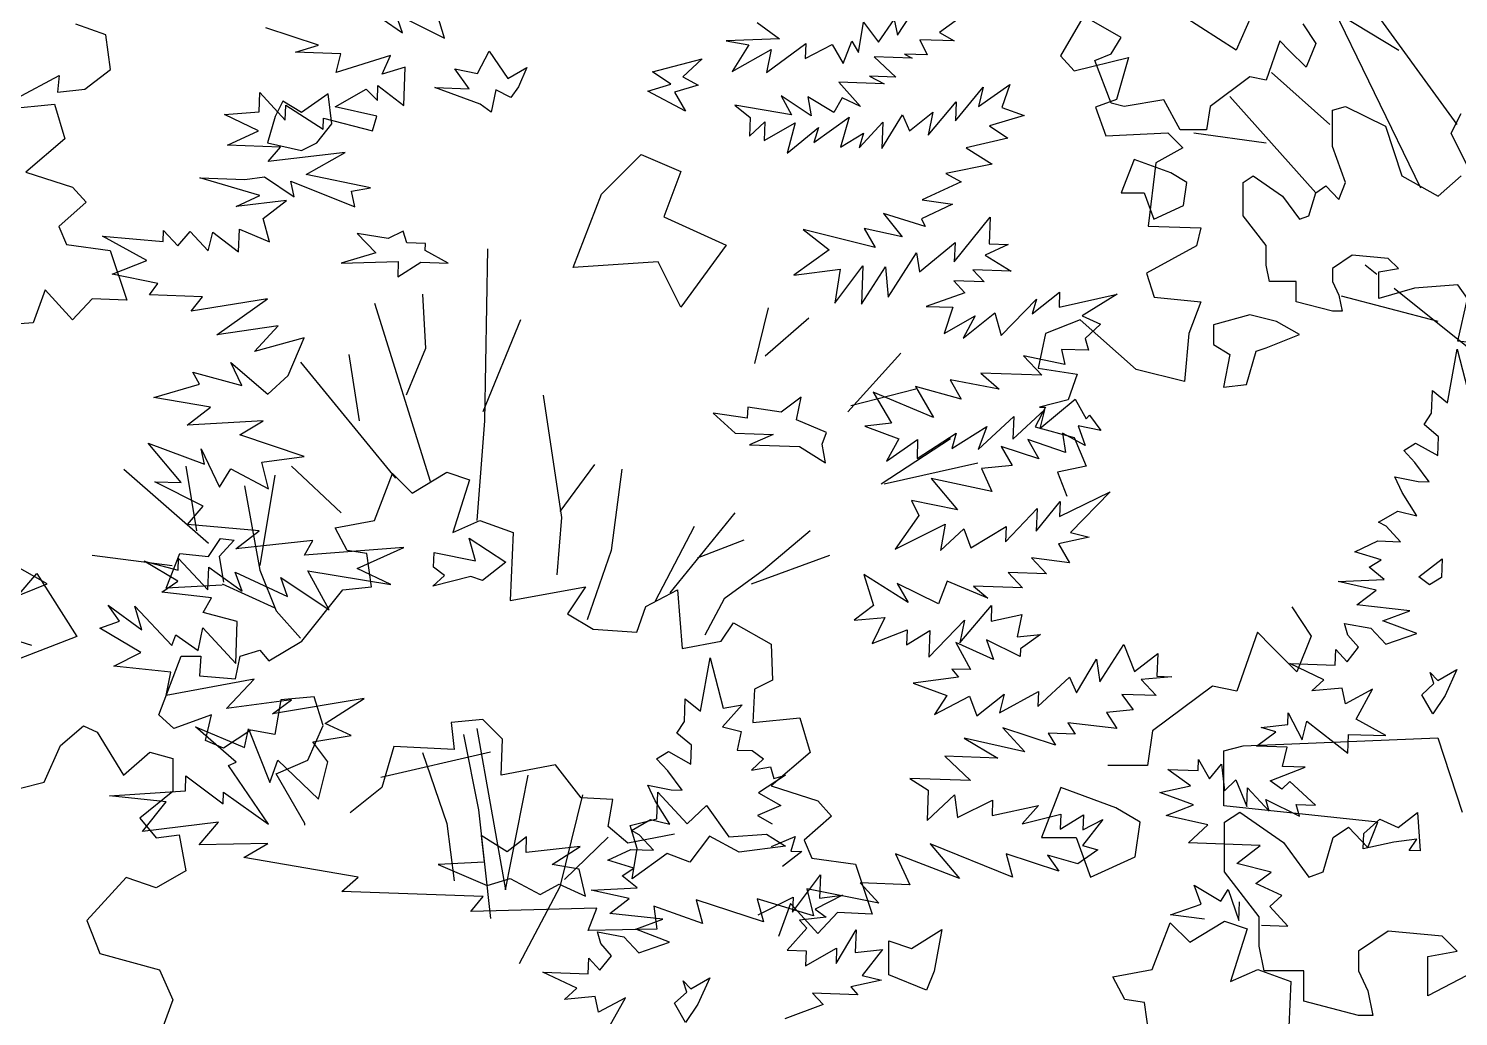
# Model space of a CAD drawing. Header units: inches. Extents: x 11.9 to 85.3, y 5.2 to 37.4.
# Drawn here: x 61.3179 to 61.7667, y 22.0505 to 22.3606 of the extents above; entities that cross this region are included whole.
import ezdxf

# ---------------------------------------------------------------- set-up
doc = ezdxf.new("R2010")
doc.units = ezdxf.units.IN
doc.header["$MEASUREMENT"] = 0
doc.layers.add('CAY', color=94, linetype='Continuous')
doc.layers.add('CAY-3', color=61, linetype='Continuous')

# ---------------------------------------------------------------- blocks, each defined once
blk = doc.blocks.new('A$C76451831')
at = {"layer": 'CAY'}
for p, q in [((5942.98, 1269.38), (5949.73, 1306.77)), ((5949.73, 1306.77), (5958.92, 1271.55)), ((5931.85, 1262.06), (5932.41, 1277.91)), ((5932.41, 1277.91), (5942.98, 1269.38)), ((5926.59, 1254.09), (5931.85, 1262.06)), ((5936.72, 1245.57), (5926.59, 1254.09)), ((5912.36, 1236), (5920.7, 1241.15)), ((5920.7, 1241.15), (5936.26, 1232.44)), ((5936.26, 1232.44), (5936.72, 1245.57)), ((5920.23, 1227.56), (5912.36, 1236)), ((5192.62, 1187.04), (5205.28, 1219.73)), ((5205.28, 1219.73), (5218.99, 1206.02)), ((5218.99, 1206.02), (5243.25, 1220.79)), ((5243.25, 1220.79), (5259.07, 1215.51)), ((5930.18, 1214.07), (5920.23, 1227.56)), ((5259.07, 1215.51), (5247.46, 1178.6)), ((5906.28, 1217.62), (5922.48, 1214.34)), ((5911.34, 1206.57), (5906.28, 1217.62)), ((5922.48, 1214.34), (5930.18, 1214.07)), ((5921.65, 1190.34), (5911.34, 1206.57)), ((5894.75, 1185.84), (5908.16, 1193.53)), ((5908.16, 1193.53), (5921.65, 1190.34)), ((5165.2, 1181.76), (5192.62, 1187.04)), ((5173.64, 1165.94), (5165.2, 1181.76)), ((5247.46, 1178.6), (5266.45, 1187.04)), ((5266.45, 1187.04), (5289.65, 1178.6)), ((5900.09, 1182.93), (5894.75, 1185.84)), ((5910.13, 1172.16), (5900.09, 1182.93)), ((5289.65, 1178.6), (5287.54, 1131.14)), ((5878.17, 1165.11), (5894.29, 1172.71)), ((5894.29, 1172.71), (5910.13, 1172.16)), ((5187.35, 1163.83), (5173.64, 1165.94)), ((5190.51, 1140.63), (5187.35, 1163.83)), ((5896.55, 1159.48), (5878.17, 1165.11)), ((4942.92, 1133.83), (4956.67, 1149.95)), ((4956.67, 1149.95), (4984.58, 1105.9)), ((5888.21, 1154.33), (5896.55, 1159.48)), ((5898.79, 1145.8), (5888.21, 1154.33)), ((5170.47, 1138.52), (5190.51, 1140.63)), ((5287.54, 1131.14), (5340.28, 1140.63)), ((5340.28, 1140.63), (5327.62, 1121.65)), ((5866.56, 1144.21), (5898.79, 1145.8)), ((5893.09, 1138.3), (5866.56, 1144.21)), ((5142, 1102.66), (5170.47, 1138.52)), ((5382.46, 1126.92), (5404.61, 1138.52)), ((5404.61, 1138.52), (5407.78, 1097.39)), ((5879.59, 1127.89), (5893.09, 1138.3)), ((5327.62, 1121.65), (5345.55, 1111.1)), ((5376.14, 1108.99), (5382.46, 1126.92)), ((5916.61, 1123.88), (5879.59, 1127.89)), ((5897.78, 1116.83), (5916.61, 1123.88)), ((5345.55, 1111.1), (5376.14, 1108.99)), ((5435.2, 1102.66), (5443.64, 1115.32)), ((5443.64, 1115.32), (5470, 1100.55)), ((5870.98, 1115.04), (5889.44, 1111.68)), ((5873.41, 1106.8), (5870.98, 1115.04)), ((5889.44, 1111.68), (5899.93, 1100.43)), ((5921.48, 1107.84), (5897.78, 1116.83)), ((4984.58, 1105.9), (4929.55, 1084.67)), ((5118.79, 1088.95), (5142, 1102.66)), ((5407.78, 1097.39), (5435.2, 1102.66)), ((5470, 1100.55), (5471.06, 1075.24)), ((5880.82, 1098.38), (5873.41, 1106.8)), ((5899.93, 1100.43), (5921.48, 1107.84)), ((5057.62, 1092.12), (5071.33, 1092.12)), ((5071.33, 1092.12), (5070.28, 1078.4)), ((5095.59, 1076.3), (5098.75, 1092.12)), ((5098.75, 1092.12), (5112.46, 1096.33)), ((5112.46, 1096.33), (5118.79, 1088.95)), ((5420.6, 1053.63), (5427.34, 1091.02)), ((5427.34, 1091.02), (5436.53, 1055.8)), ((5864.52, 1085.8), (5864.9, 1096.67)), ((5864.9, 1096.67), (5872.76, 1088.23)), ((5872.76, 1088.23), (5880.82, 1098.38)), ((5856.47, 1075.66), (5832.84, 1086.91)), ((5832.84, 1086.91), (5864.52, 1085.8)), ((5070.28, 1078.4), (5095.59, 1076.3)), ((5471.06, 1075.24), (5458.4, 1068.91)), ((5848.03, 1067.79), (5856.47, 1075.66)), ((5869.4, 1069.76), (5848.03, 1067.79)), ((5871.74, 1058.8), (5869.4, 1069.76)), ((5409.47, 1046.31), (5410.02, 1062.16)), ((5410.02, 1062.16), (5420.6, 1053.63)), ((5458.4, 1068.91), (5457.35, 1045.71)), ((5890.67, 1069.02), (5871.74, 1058.8)), ((5879.07, 1048.12), (5890.67, 1069.02)), ((5449.75, 1058.05), (5436.08, 1042.67)), ((5436.53, 1055.8), (5449.75, 1058.05)), ((5831.36, 1044.35), (5831.64, 1052.5)), ((5831.64, 1052.5), (5841.4, 1033.57)), ((4973.18, 1029.62), (4989.3, 1043.38)), ((4989.3, 1043.38), (4998.73, 1039.05)), ((5268.56, 1047.82), (5246.41, 1045.71)), ((5246.41, 1045.71), (5248.52, 1026.72)), ((5282.27, 1034.11), (5268.56, 1047.82)), ((5404.2, 1038.34), (5409.47, 1046.31)), ((5436.08, 1042.67), (5449.11, 1039.49)), ((5457.35, 1045.71), (5490.04, 1048.87)), ((5490.04, 1048.87), (5497.42, 1024.62)), ((5812.7, 1042.28), (5831.36, 1044.35)), ((5823.02, 1039.2), (5812.7, 1042.28)), ((5841.4, 1033.57), (5844.58, 1046.6)), ((5844.58, 1046.6), (5873.25, 1024.3)), ((5899.96, 1036.51), (5879.07, 1048.12)), ((4998.73, 1039.05), (5017.21, 1008.77)), ((5281.21, 1008.8), (5282.27, 1034.11)), ((5414.33, 1029.82), (5404.2, 1038.34)), ((5413.87, 1016.69), (5414.33, 1029.82)), ((5449.11, 1039.49), (5446.38, 1026.44)), ((5809.53, 1029.24), (5823.02, 1039.2)), ((5873.25, 1024.3), (5873.71, 1037.43)), ((5873.71, 1037.43), (5899.96, 1036.51)), ((4961.78, 1004.06), (4973.18, 1029.62)), ((5017.21, 1008.77), (5035.68, 1024.9)), ((5035.68, 1024.9), (5051.8, 1020.57)), ((5051.8, 1020.57), (5051.8, 997.37)), ((5273.84, 1025.02), (5197.19, 1007.32)), ((5206.33, 1028.83), (5197.89, 1000.36)), ((5248.52, 1026.72), (5206.33, 1028.83)), ((5389.98, 1020.25), (5398.31, 1025.4)), ((5397.84, 1011.81), (5389.98, 1020.25)), ((5398.31, 1025.4), (5413.87, 1016.69)), ((5446.38, 1026.44), (5456.79, 1026.07)), ((5464.75, 1020.36), (5456.32, 1012.49)), ((5456.79, 1026.07), (5464.75, 1020.36)), ((5497.42, 1024.62), (5470, 1001.41)), ((5768.6, 1012.08), (5768.87, 1019.78)), ((5768.87, 1019.78), (5776.56, 1006.37)), ((5830.8, 1028.5), (5809.53, 1029.24)), ((5827.61, 1015.01), (5830.8, 1028.5)), ((5319.18, 1016.18), (5281.21, 1008.8)), ((5337.11, 992.97), (5319.18, 1016.18)), ((5407.79, 998.32), (5397.84, 1011.81)), ((5456.32, 1012.49), (5469.54, 1014.75)), ((5469.54, 1014.75), (5471.97, 1006.5)), ((5747.33, 1012.83), (5768.6, 1012.08)), ((5763.24, 1001.39), (5747.33, 1012.83)), ((5776.56, 1006.37), (5785.07, 1016.5)), ((5785.07, 1016.5), (5787.13, 997.84)), ((5819.1, 1004.88), (5843.45, 1014.46)), ((5843.45, 1014.46), (5827.61, 1015.01)), ((4945.27, 999.73), (4961.78, 1004.06)), ((5197.89, 1000.36), (5175.75, 982.43)), ((5388.95, 990.82), (5383.9, 1001.87)), ((5383.9, 1001.87), (5400.1, 998.59)), ((5480.21, 1008.94), (5461.2, 996.45)), ((5470, 1001.41), (5502.7, 990.87)), ((5471.97, 1006.5), (5480.21, 1008.94)), ((5741.78, 996.7), (5763.24, 1001.39)), ((5787.13, 997.84), (5795.11, 1005.72)), ((5795.11, 1005.72), (5802.61, 986.87)), ((5802.61, 986.87), (5803.07, 1000)), ((5803.07, 1000), (5818.36, 983.6)), ((5827.06, 999.16), (5819.1, 1004.88)), ((5832.68, 1004.41), (5827.06, 999.16)), ((5850.68, 987.91), (5832.68, 1004.41)), ((5051.8, 997.37), (5028.61, 978.89)), ((5359.26, 991.92), (5337.11, 992.97)), ((5356.1, 972.94), (5359.26, 991.92)), ((5399.26, 974.59), (5388.95, 990.82)), ((5400.1, 998.59), (5407.79, 998.32)), ((5461.2, 996.45), (5476.75, 987.75)), ((5502.7, 990.87), (5512.19, 980.32)), ((5765.5, 988.16), (5741.78, 996.7)), ((5818.36, 983.6), (5815.93, 991.84)), ((5815.93, 991.84), (5839.54, 980.14)), ((5476.75, 987.75), (5460.64, 980.61)), ((5460.64, 980.61), (5470.86, 974.81)), ((5512.19, 980.32), (5493.21, 963.44)), ((5746.21, 980.68), (5765.5, 988.16)), ((5775.43, 974.22), (5746.21, 980.68)), ((5839.54, 980.14), (5837.1, 988.38)), ((5837.1, 988.38), (5850.68, 987.91)), ((5028.61, 978.89), (5040.01, 965.12)), ((5369.81, 961.33), (5356.1, 972.94)), ((5372.37, 970.09), (5385.78, 977.78)), ((5377.7, 967.18), (5372.37, 970.09)), ((5385.78, 977.78), (5399.26, 974.59)), ((5761.85, 961.55), (5775.43, 974.22)), ((5040.01, 965.12), (5056.12, 967.09)), ((5056.12, 967.09), (5060.84, 941.92)), ((5402.5, 967.66), (5369.81, 961.33)), ((5387.75, 956.41), (5377.7, 967.18)), ((5470.31, 958.96), (5486.87, 966.09)), ((5486.87, 966.09), (5483.79, 955.77)), ((5493.21, 963.44), (5498.48, 950.79)), ((5812.09, 959.79), (5761.85, 961.55)), ((5795.79, 947.21), (5812.09, 959.79)), ((5355.78, 949.36), (5371.91, 956.96)), ((5371.91, 956.96), (5387.75, 956.41)), ((5491.49, 955.5), (5477.98, 945.09)), ((5483.79, 955.77), (5491.49, 955.5)), ((5498.48, 950.79), (5529.07, 946.57)), ((5060.84, 941.92), (5040.01, 930.13)), ((5374.16, 943.73), (5355.78, 949.36)), ((5365.83, 938.58), (5374.16, 943.73)), ((5529.07, 946.57), (5540.67, 911.76)), ((5819.59, 940.94), (5795.79, 947.21)), ((5808.89, 933.16), (5819.59, 940.94)), ((5019.17, 937.2), (4991.66, 907.32)), ((5040.01, 930.13), (5019.17, 937.2)), ((5344.18, 928.46), (5376.41, 930.06)), ((5376.41, 930.06), (5365.83, 938.58)), ((5485.02, 913.12), (5504.51, 939.18)), ((5504.51, 939.18), (5503.94, 922.88)), ((5770.77, 918.62), (5765.8, 931.94)), ((5765.8, 931.94), (5784.45, 920.86)), ((5827.18, 924.81), (5808.89, 933.16)), ((5370.71, 922.55), (5344.18, 928.46)), ((5357.2, 912.14), (5370.71, 922.55)), ((5460.94, 911.24), (5485.39, 923.53)), ((5485.39, 923.53), (5485.02, 913.12)), ((5519.88, 925.04), (5500.96, 915.28)), ((5503.94, 922.88), (5519.88, 925.04)), ((5784.45, 920.86), (5789.71, 928.84)), ((5789.71, 928.84), (5797.11, 907.27)), ((5797.11, 907.27), (5797.57, 920.4)), ((5818.75, 916.95), (5827.18, 924.81)), ((5394.22, 908.13), (5357.2, 912.14)), ((5483.71, 919.15), (5475.28, 895.94)), ((5502.7, 898.05), (5483.71, 919.15)), ((5500.96, 915.28), (5508.46, 909.58)), ((5516.41, 912.82), (5502.7, 898.05)), ((5540.67, 911.76), (5516.41, 912.82)), ((5749.22, 911.21), (5770.77, 918.62)), ((5773.13, 908.11), (5749.22, 911.21)), ((5831.42, 903.36), (5818.75, 916.95)), ((4991.66, 907.32), (5000.7, 884.12)), ((5375.39, 901.08), (5394.22, 908.13)), ((5399.1, 892.09), (5375.39, 901.08)), ((5495.05, 901.89), (5481.37, 886.5)), ((5508.46, 909.58), (5489.81, 907.51)), ((5489.81, 907.51), (5495.05, 901.89)), ((5515.49, 877.14), (5529.45, 900.68)), ((5529.45, 900.68), (5528.9, 884.84)), ((5812.86, 904), (5831.42, 903.36)), ((5351.03, 891.05), (5348.6, 899.29)), ((5348.6, 899.29), (5367.06, 895.93)), ((5358.44, 882.63), (5351.03, 891.05)), ((5367.06, 895.93), (5377.54, 884.68)), ((5377.54, 884.68), (5399.1, 892.09)), ((5000.7, 884.12), (5042.37, 872.71)), ((5342.14, 870.05), (5342.52, 880.92)), ((5342.52, 880.92), (5350.38, 872.48)), ((5350.38, 872.48), (5358.44, 882.63)), ((5481.37, 886.5), (5494.5, 886.04)), ((5494.14, 875.62), (5515.87, 888.01)), ((5494.5, 886.04), (5494.14, 875.62)), ((5515.87, 888.01), (5515.49, 877.14)), ((5528.9, 884.84), (5548, 886.89)), ((5548, 886.89), (5533.78, 868.8)), ((5042.37, 872.71), (5051.8, 851.87)), ((5310.45, 871.16), (5342.14, 870.05)), ((5334.08, 859.91), (5310.45, 871.16)), ((5325.65, 852.04), (5334.08, 859.91)), ((5547.26, 865.61), (5525.8, 860.92)), ((5525.8, 860.92), (5530.59, 855.31)), ((5533.78, 868.8), (5547.26, 865.61)), ((5051.8, 851.87), (5042.37, 826.31)), ((5347.01, 854.01), (5325.65, 852.04)), ((5349.35, 843.05), (5347.01, 854.01)), ((5368.29, 853.27), (5349.35, 843.05)), ((5356.68, 832.37), (5368.29, 853.27)), ((5498.9, 856.42), (5506.33, 848.45)), ((5530.59, 855.31), (5498.9, 856.42)), ((5506.33, 848.45), (5479.7, 838.5)), ((2047.68, 684.5), (1960.21, 805.07)), ((2022.33, 639.81), (1946.85, 795.64)), ((2006.99, 736.26), (1936.23, 779.12)), ((1958.78, 684.36), (1917.81, 720.82)), ((1948.81, 636.77), (1888.67, 704.01)), ((1914.22, 671.37), (1863.51, 678.45)), ((1991.49, 579.54), (1983.4, 586.04)), ((2034.5, 546.71), (1966.89, 564.41)), ((2041.19, 539.64), (2003.71, 569.74)), ((2089.93, 500.71), (2041.19, 539.64))]:
    blk.add_line(p, q, dxfattribs=at)
for points in [[(4953.21, 1099.5), (4933.17, 1105.83)], [(4942.66, 1482.35), (4972.19, 1498.17), (4971.14, 1486.57), (4990.12, 1488.68), (5008.05, 1502.39), (5004.89, 1526.65), (4983.79, 1534.03)], [(5694.65, 1549.85), (5672.5, 1511.88), (5682, 1501.33), (5719.96, 1510.83), (5711.53, 1481.3), (5696.76, 1476.02), (5704.14, 1455.98), (5747.39, 1458.09), (5757.93, 1447.55), (5738.95, 1437), (5733.67, 1392.7), (5770.59, 1391.65), (5767.42, 1378.99), (5732.62, 1360.01), (5737.89, 1343.13), (5770.59, 1339.97), (5762.15, 1317.82), (5758.99, 1284.07), (5725.24, 1292.51), (5686.21, 1327.31), (5661.96, 1317.82), (5656.68, 1293.56), (5684.1, 1289.34), (5677.78, 1271.41), (5657.74, 1266.14), (5661.96, 1266.14), (5654.57, 1252.43), (5682, 1245.05), (5690.43, 1225.01), (5670.39, 1220.79), (5676.72, 1203.91)], [(5271.72, 1376.88), (5269.61, 1256.65), (5264.34, 1187.04)], [(5226.37, 1345.24), (5228.48, 1307.27), (5214.77, 1274.58)], [(5192.62, 1338.91), (5231.64, 1214.46)], [(5467.89, 1335.75), (5458.4, 1296.72)], [(5294.92, 1327.31), (5268.56, 1262.97)], [(5496.37, 1328.37), (5465.78, 1302)], [(5174.69, 1303.05), (5182.07, 1256.65)], [(5560.71, 1304.11), (5523.79, 1262.97)], [(1939.77, 754.74), (1948.81, 740.98), (1942.13, 724.46), (1930.34, 736.26), (1923.73, 742.87), (1914.22, 715.42), (1902.82, 717.77), (1874.91, 696.93), (1872.55, 680.81), (1854.08, 680.81), (1842.68, 701.65), (1814.77, 696.93), (1805.73, 699.29), (1794.33, 729.18), (1805.73, 733.9), (1812.81, 745.3), (1791.97, 757.1)], [(5140.94, 1297.78), (5207.39, 1216.57)], [(5310.75, 1274.58), (5323.4, 1189.15), (5320.24, 1149.07)], [(5571.25, 1278.8), (5525.9, 1267.19)], [(5595.51, 1243.99), (5547, 1212.35)], [(5017.54, 1222.9), (5076.6, 1171.22)], [(5060.78, 1225.01), (5068.17, 1179.65)], [(5134.61, 1225.01), (5169.42, 1192.31)], [(5346.6, 1226.06), (5322.35, 1193.37)], [(5365.59, 1222.9), (5358.21, 1165.94), (5341.33, 1117.43)], [(5614.5, 1227.12), (5549.1, 1212.35)], [(1281.87, 768.22), (1310.19, 748.64), (1305.67, 761.95), (1339.52, 744.9), (1334.64, 760.94)], [(1558.32, 755.85), (1573.78, 744.43), (1536.57, 743.01), (1552.33, 740.19), (1540.81, 721.55), (1568.08, 736.92), (1564.79, 720.71), (1592.24, 741.06), (1591.88, 730.65), (1610.8, 740.41), (1618.48, 727), (1624.47, 742.66), (1629.18, 734.79), (1632.64, 755.97), (1643.03, 742.01), (1654, 757.94), (1656.34, 746.98), (1670.21, 767.81)], [(1699.34, 758.63), (1685.85, 748.67), (1696.07, 742.88), (1672.09, 743.71), (1677.15, 733.11), (1661.31, 733.66), (1666.65, 730.76), (1639.95, 731.69), (1655.31, 717.55), (1636.76, 718.2), (1646.99, 712.86), (1615.31, 713.96), (1630.58, 697.11), (1617.65, 703), (1611.85, 692.78), (1593.66, 703.84), (1595.92, 690.61), (1575.1, 704.49), (1582.34, 691.09), (1542.7, 697.91), (1553.28, 689.38), (1552.82, 676.25), (1563.59, 686.3), (1563.13, 673.17), (1584.86, 685.56), (1579.14, 664.45), (1601.06, 682.27), (1597.98, 671.95), (1622.62, 689.68), (1616.44, 668.59), (1632.65, 678.45), (1629.57, 668.13), (1646.06, 686.14), (1645.41, 667.58), (1659.83, 691.1), (1664.88, 680.04), (1681.19, 693.08), (1677.91, 676.87), (1697.3, 700.22), (1696.84, 687.09), (1716.24, 710.44), (1713.05, 696.95), (1734.89, 712.51), (1729.34, 696.38), (1745.01, 690.85), (1720.74, 683.53), (1733.58, 674.93), (1704.34, 668.24), (1722.52, 656.73), (1690.12, 650.15), (1700.79, 644.34), (1673.61, 631.69), (1694.81, 628.68), (1673.15, 618.56), (1675.68, 613.03), (1646.55, 622.2), (1659.57, 605.88), (1633.04, 611.8), (1640.73, 598.38), (1590.42, 611.02), (1608.5, 596.79), (1583.86, 579.06), (1616.19, 583.37), (1612.63, 559.47), (1632.12, 585.53), (1631.19, 558.82), (1647.96, 584.98), (1649.94, 563.61), (1669.6, 594.65), (1671.86, 581.43), (1696.59, 601.87), (1696.11, 588.29), (1721.22, 619.6), (1720.58, 601.03), (1733.7, 600.57), (1717.58, 592.98), (1735.77, 581.92), (1709.07, 582.85), (1716.93, 574.41), (1695.66, 575.16), (1703.52, 566.72), (1676.45, 557.24), (1695.01, 556.59), (1688.93, 538.22), (1710.66, 550.61), (1702.41, 535.03), (1724.33, 552.85), (1728.76, 536.83), (1753.66, 562.25), (1750.58, 551.93), (1769.69, 567.13), (1769.33, 556.72), (1809.97, 565.72), (1785.43, 550.71), (1798.37, 544.82), (1787.59, 534.77), (1790.02, 526.53), (1771.02, 527.19), (1773.37, 516.68), (1744.58, 522.67), (1757.24, 509.09), (1714.7, 510.57), (1727.44, 499.25), (1693.24, 505.88), (1700.92, 492.47), (1669.06, 501.28), (1681.44, 479.55), (1639.47, 497.33), (1652.3, 475.58), (1633.65, 473.51), (1657.35, 464.52), (1648.65, 448.96), (1670.48, 464.06), (1670.02, 450.93), (1697.37, 468.56), (1694.28, 457.79), (1718.83, 473.25), (1712.83, 457.14), (1737.66, 480.3), (1737.1, 464.45), (1759.12, 484.99), (1755.95, 471.96), (1780.68, 492.4), (1788.35, 478.53), (1790.71, 481.17), (1798.49, 470.47), (1782.74, 473.74), (1787.7, 459.97), (1771.69, 468.69), (1773.93, 455.01), (1747.51, 464.09), (1755.2, 450.68), (1728.77, 459.31), (1736.46, 445.89), (1715.09, 443.92), (1722.23, 427.8), (1679.95, 436.98), (1698.22, 415.04), (1666.28, 421.59), (1671.34, 410.99), (1654.66, 387.55), (1689.71, 404.91), (1686.35, 386.44), (1702.74, 401.73), (1707.71, 388.41), (1732.25, 403.42), (1731.87, 392.56), (1753.98, 415.81), (1753.43, 399.96), (1770.02, 420.69), (1769.65, 410.28), (1805.15, 427.63), (1777.42, 399.13), (1790.45, 395.95), (1768.99, 391.26), (1776.68, 377.85), (1750.07, 381.5), (1760.55, 370.25), (1733.85, 371.18), (1743.89, 360.4), (1709.5, 361.61), (1719.62, 353.09), (1691.03, 364.97), (1685.05, 349.31), (1656.09, 363.47), (1663.78, 350.05), (1632.74, 369.73), (1639.69, 348.18), (1626.19, 337.77), (1647.56, 339.74), (1638.76, 321.46), (1663.11, 331.04), (1662.75, 320.62), (1678.95, 330.48), (1678.31, 311.92), (1703.23, 337.8), (1699.96, 322.04), (1722.16, 348.02), (1721.78, 337.15), (1743.24, 341.84), (1739.98, 326.09), (1756.35, 327.78), (1742.41, 317.84), (1742.22, 312.41), (1718.61, 324.11), (1723.57, 310.34), (1697.24, 322.14), (1707.46, 303.2), (1694.33, 303.65), (1699.12, 298.05), (1667.25, 293.72), (1690.97, 285.19), (1682.35, 271.89), (1706.81, 284.63), (1711.76, 270.86), (1730.87, 286.06), (1727.7, 273.02), (1754.96, 287.94), (1754.59, 277.52), (1776.61, 298.06), (1781.66, 287), (1795.62, 310.54), (1797.79, 294.6), (1814.56, 320.76), (1822.06, 301.91), (1838.36, 314.49), (1837.8, 298.64), (1848.21, 298.28), (1826.85, 296.31), (1837.33, 285.06), (1813.34, 285.9), (1821.13, 275.2), (1802.47, 273.13), (1809.79, 262), (1775.49, 265.91), (1780.65, 258.03), (1761.64, 258.69), (1766.79, 250.35), (1730.05, 262.51), (1745.32, 245.66), (1703.06, 255.3), (1726.59, 241.33), (1689.48, 242.62), (1707.47, 225.68), (1664.92, 227.16), (1677.78, 219.01), (1677.04, 197.72), (1696.24, 215.64), (1698.4, 199.7), (1722.85, 211.99), (1722.47, 201.12), (1754.89, 208.15), (1743.57, 195.4), (1770.54, 202.17), (1770.18, 191.75), (1786.38, 201.61), (1786.02, 191.2), (1799.87, 198.42), (1785.64, 180.33), (1796.41, 177.24), (1782.46, 167.3), (1761.38, 173.47), (1769.15, 162.32), (1732.42, 174.48), (1736.83, 158.01), (1679.18, 181.33), (1699.63, 157.04), (1654.93, 174.47), (1665.05, 152.81), (1630.2, 154.03), (1643.3, 139.97), (1592.89, 149.89), (1597.68, 131.14), (1558.21, 142.94), (1562.64, 126.92), (1515.59, 142.16), (1520, 125.69), (1485.98, 137.76), (1488.14, 121.81), (1440.07, 120.77), (1446.06, 136.43), (1358.06, 134.06), (1366.59, 144.65), (1267.92, 148.09), (1279.15, 158.13), (1199.42, 171.79), (1216.08, 181.63), (1168, 180.59), (1181.7, 196.44), (1128.46, 190.13), (1145.04, 210.86), (1105.31, 214.97), (1158.45, 218.55), (1158.82, 228.97), (1184.87, 209.47), (1185.16, 217.62), (1216.55, 195.22), (1188.52, 236.09), (1194.05, 238.62), (1165.45, 263.19), (1199.84, 248.84), (1202.56, 261.89), (1217.56, 224.2), (1223.09, 239.87), (1251.6, 212.58), (1257.94, 238.65), (1247.56, 252.62), (1274.45, 257.12), (1256.16, 265.46), (1283.51, 283.09), (1219.24, 272.19), (1232.73, 282.15), (1187.2, 276.03), (1206.5, 296.66), (1144.92, 285.21), (1148.21, 301.42), (1108.47, 305.53), (1127.39, 315.29), (1098.53, 332.17), (1112.3, 337.13), (1104.53, 348.28), (1127.95, 331.14), (1123.09, 347.63), (1148.86, 319.98), (1151.84, 327.59), (1167.32, 316.62), (1170.59, 332.37), (1193.74, 307.54), (1194.76, 336.97), (1170.97, 343.24), (1176.76, 353.46), (1142.01, 357.4), (1153.15, 365.17), (1129.62, 379.13), (1153.42, 372.86), (1153.71, 381.01), (1174.23, 358.99), (1174.79, 374.84), (1198.22, 358.15), (1193.25, 371.47), (1229.81, 354.33), (1225.29, 367.63), (1258.94, 345.15), (1244.04, 372.42), (1302.15, 362.68), (1278.53, 373.93), (1311.22, 388.66), (1241.7, 383.38), (1247.49, 393.61), (1193.82, 387.77), (1210.12, 400.35), (1159.97, 404.82), (1170.84, 417.59), (1137, 434.64), (1155.56, 433.99), (1132.5, 461.54), (1171.87, 447.02), (1169.52, 457.53), (1182.18, 430.79), (1190.33, 443.66), (1216.58, 429.59), (1211.79, 448.35), (1241.39, 452.3), (1196.6, 467.46), (1212.81, 477.32), (1159.68, 474.19), (1175.98, 486.77), (1136.34, 493.59), (1168.38, 502.9), (1163.69, 511.23), (1197.8, 501.87), (1190.21, 518.01), (1216.17, 495.79), (1230.22, 508.9), (1241.57, 535.25), (1206.79, 525.59), (1223.28, 543.6), (1180.46, 537.39), (1215.78, 562.45), (1162.46, 553.88), (1170.52, 564.03), (1133.41, 565.32), (1139.12, 573.28), (1107.18, 579.84), (1131.53, 589.42), (1100.4, 606.37), (1142.87, 602.62), (1143.13, 610.32), (1153.18, 599.54), (1161.69, 609.67), (1174.36, 596.08), (1177.53, 609.12), (1195.63, 595.34), (1196.18, 611.18), (1217.17, 602.29), (1212.76, 618.77), (1229.06, 631.34), (1194.02, 627.13), (1210.6, 634.71), (1168.43, 647.06), (1200.12, 645.95), (1213.77, 647.74), (1234.59, 633.87), (1232.25, 644.83), (1276.94, 626.95), (1274.6, 637.91), (1287.82, 640.17), (1242.83, 649.45), (1270.11, 664.82), (1216.42, 658.53), (1224.93, 668.66), (1187.81, 669.96), (1209.46, 680.08), (1185.84, 691.33), (1209.92, 693.21), (1210.4, 706.8), (1228.31, 687.58), (1228.67, 698), (1254.82, 681.22), (1255.09, 688.91), (1289.22, 680.02), (1292.3, 690.34), (1263.07, 696.8), (1284.8, 709.18), (1292.68, 701.2), (1293.04, 711.62), (1311.14, 697.84), (1312.07, 724.55), (1296.04, 719.67), (1301.93, 732.61), (1263.9, 720.79), (1267.08, 733.83), (1235.4, 734.94), (1251.43, 739.82), (1214.69, 751.98)], [(5101.92, 1211.3), (5112.46, 1152.23), (5124.07, 1123.76), (5140.94, 1104.77)], [(5123.01, 1218.68), (5112.46, 1155.4)], [(5444.69, 1192.31), (5399.34, 1136.41)], [(5416.21, 1182.82), (5388.79, 1130.08)], [(5086.1, 1141.69), (5047.07, 1139.58), (5056.57, 1163.83), (5076.6, 1161.72), (5085.04, 1174.38), (5094.53, 1173.33), (5083.99, 1161.72), (5087.15, 1143.8)], [(5451.02, 1173.33), (5418.32, 1160.67)], [(5497.42, 1179.65), (5464.73, 1152.23), (5437.31, 1132.19), (5423.6, 1106.88)], [(4995.39, 1162.78), (5051.29, 1155.4)], [(5456.29, 1142.74), (5511.14, 1162.78)], [(5086.1, 1142.74), (5123.01, 1125.87)], [(5144.1, 973.99), (5144.1, 975.05), (5124.07, 1009.85), (5146.21, 1019.34), (5156.76, 1043.6), (5150.43, 1063.64), (5127.23, 1061.53), (5123.01, 1037.27), (5106.14, 1040.44), (5087.15, 1027.78), (5074.5, 1033.05), (5078.71, 1050.98), (5052.35, 1041.49), (5041.8, 1050.98), (5057.62, 1092.12)], [(5264.34, 1041.49), (5284.38, 928.64), (5300.2, 1008.8)], [(5254.85, 1037.27), (5265.39, 984.54), (5273.83, 908.6)], [(5226.37, 1024.62), (5243.25, 975.05), (5248.52, 934.97)], [(5338.17, 995.08), (5322.35, 930.75), (5293.87, 876.96)], [(5356.1, 965.55), (5325.51, 936.02)], [(1034.11, 695.47), (1066.81, 698.63), (1074.19, 674.37), (1046.77, 651.17), (1079.47, 640.62), (1088.96, 630.08), (1069.97, 613.2), (1075.25, 600.55), (1105.83, 596.33), (1117.43, 561.52), (1093.18, 562.58), (1079.47, 547.81), (1060.48, 568.91), (1052.04, 545.7), (1023.57, 543.59)], [(2054.94, 655.25), (2043.55, 678.45), (2050.62, 692.21)], [(2069.1, 530.59), (2048.26, 532.95), (2054.94, 562.84), (2048.26, 572.28), (2017.99, 569.92), (1992.84, 562.84), (1992.84, 581.32), (2006.6, 583.68), (1999.52, 590.76), (1974.36, 593.12), (1960.61, 583.68), (1960.61, 574.63), (1964.93, 565.2), (1967.29, 553.79), (1960.61, 553.79), (1935.05, 560.48), (1935.05, 574.63), (1916.58, 574.63), (1914.22, 586.04), (1914.22, 599.8), (1898.11, 620.64), (1898.11, 643.85), (1905.18, 648.56), (1925.62, 634.41), (1937.41, 618.28), (1944.1, 620.64), (1948.81, 636.77), (1955.89, 641.49), (1964.93, 632.05), (1969.65, 643.85), (1960.61, 669.01), (1960.61, 694.57), (1969.65, 696.93), (1997.55, 683.17), (2008.95, 648.56), (2034.5, 634.41), (2050.62, 648.56)]]:
    blk.add_lwpolyline(points, dxfattribs=at)
for points in [[(5162.85, 1464.3), (5160.21, 1485.42), (5141.73, 1472.22), (5128.54, 1480.14), (5123.26, 1469.58), (5117.98, 1451.09), (5141.73, 1445.81), (5152.29, 1451.09)], [(5351.45, 1415.29), (5379.17, 1443.01), (5406.88, 1431.13), (5395, 1399.44), (5438.55, 1379.64), (5406.88, 1336.08), (5391.04, 1367.76), (5331.66, 1363.8)], [(5922.87, 1147.68), (5939.17, 1160.26), (5938.72, 1147.13), (5930.38, 1141.98)], [(5924.98, 1065.1), (5933.41, 1072.97), (5930.96, 1080.76), (5936.2, 1075.14), (5949.61, 1082.83), (5941.27, 1064.53), (5932.66, 1051.69)], [(5923.88, 955.89), (5916.19, 956.16), (5921.45, 964.13), (5905.51, 961.97), (5884.05, 957.28), (5884.43, 968.14), (5895.66, 978.18), (5908.59, 972.29), (5922.1, 982.7)], [(5552.38, 869.17), (5552.38, 892.93), (5568.21, 887.65), (5589.33, 900.85), (5584.05, 871.81), (5578.77, 858.61)], [(5402.59, 849.35), (5411.02, 857.22), (5408.57, 865.01), (5413.82, 859.39), (5427.23, 867.08), (5418.88, 848.78), (5410.28, 835.94)], [(1856.21, 760.23), (1850.93, 778.71), (1866.76, 799.84), (1893.15, 789.28), (1887.88, 770.79), (1903.71, 760.23), (1893.15, 736.47)], [(1364.64, 698.69), (1332.87, 710.23), (1356.86, 709.39), (1346.92, 723.33), (1362.67, 720.07), (1370.91, 735.64), (1383.84, 716.61), (1397.25, 724.3), (1391.35, 710.9), (1386.1, 703.38), (1375.41, 708.74), (1372.14, 692.99)], [(1485.06, 721.23), (1519.82, 730.44), (1506.23, 717.77), (1516.91, 711.96), (1500.42, 707.09), (1508.11, 693.68), (1481.87, 707.74), (1497.9, 712.62)], [(1313.22, 601.66), (1310.78, 609.9), (1300.19, 604.83), (1278.56, 608.31), (1291.67, 594.7), (1267.4, 587.39), (1307.33, 588.72), (1306.95, 577.85), (1323.17, 588.16), (1342.18, 587.5), (1326.17, 596.22), (1326.34, 601.2)], [(1603.76, 460.95), (1606.76, 469.01), (1585.77, 477.9), (1589.04, 493.65), (1575.08, 483.26), (1551.64, 486.8), (1551.37, 479.1), (1527.48, 482.66), (1542.84, 468.52), (1569.55, 467.59), (1552.99, 460.46), (1587.84, 459.24), (1606.01, 447.73)], [(1332.03, 374.79), (1332.39, 385.2), (1361.19, 379.21), (1356.76, 395.23), (1382.46, 378.47), (1366.14, 365.44), (1358.09, 368.44), (1331.57, 361.66), (1339.53, 369.08)], [(1037.58, 376.89), (1009.87, 383.97), (971.54, 373.35), (971.54, 352.71), (988.64, 342.09), (982.16, 307.88), (1006.33, 310.83), (1016.36, 345.63), (1026.97, 349.17), (1061.76, 363.33)], [(1808.96, 206.53), (1770.64, 220.69), (1757.08, 185.88), (1781.25, 185.88), (1791.27, 158.16), (1822.52, 172.32), (1826.06, 196.5)], [(1474.25, 178.06), (1469.37, 194.1), (1488.11, 198.88), (1488.76, 217.45), (1509.29, 195.42), (1522.88, 208.09), (1538.43, 186.24), (1564.77, 188.04), (1578.08, 179.87), (1545.76, 175.56), (1524.85, 186.72), (1511.07, 168.61), (1495.42, 174.6), (1470.79, 156.87)], [(1438.19, 144.86), (1433.86, 163.6), (1414.95, 166.98), (1434.42, 179.45), (1396.66, 175.33), (1397.04, 186.2), (1383.54, 175.79), (1365.36, 187.3), (1367.43, 168.64), (1335.2, 167.05), (1369.57, 152.25), (1385.6, 157.13), (1406.51, 145.97), (1419.91, 153.21)]]:
    blk.add_lwpolyline(points, close=True, dxfattribs=at)
at = {"layer": 'CAY-3'}
for p, q in [((1932.09, 347.17), (1945.65, 326.52)), ((1908.03, 329.36), (1893.76, 288.18)), ((1917.93, 319.45), (1908.03, 329.36)), ((1945.65, 326.52), (1935.62, 301.75)), ((1935.62, 301.75), (1917.93, 319.45)), ((1876.66, 291.72), (1834.8, 260.46)), ((1893.76, 288.18), (1876.66, 291.72)), ((1834.8, 260.46), (1831.26, 236.28)), ((1884.45, 246.41), (1898.01, 249.95)), ((1898.01, 249.95), (2034.2, 255.49)), ((2034.2, 255.49), (2051.3, 203.58)), ((1884.45, 208.07), (1884.45, 246.41)), ((1831.26, 236.28), (1803.55, 236.28)), ((1992.33, 196.5), (1884.45, 208.07)), ((1885.02, 196.5), (1895.64, 203.58)), ((1895.64, 203.58), (1926.3, 182.34)), ((1885.02, 161.7), (1885.02, 196.5)), ((1961.08, 185.88), (1971.7, 192.96)), ((1971.7, 192.96), (1985.26, 178.81)), ((1985.26, 178.81), (1992.33, 196.5)), ((1926.3, 182.34), (1943.99, 158.16)), ((1954.01, 161.7), (1961.08, 185.88)), ((1909.2, 130.44), (1885.02, 161.7)), ((1943.99, 158.16), (1954.01, 161.7)), ((1909.2, 109.79), (1909.2, 130.44)), ((1999.41, 120.41), (1978.77, 106.25)), ((2037.15, 116.87), (1999.41, 120.41)), ((2127.74, 127.5), (2027.12, 74.99)), ((2047.76, 106.25), (2037.15, 116.87)), ((1912.74, 92.69), (1909.2, 109.79)), ((1978.77, 106.25), (1978.77, 92.69)), ((2027.12, 102.71), (2047.76, 106.25)), ((2027.12, 74.99), (2027.12, 102.71)), ((1940.45, 92.69), (1912.74, 92.69)), ((1940.45, 71.45), (1940.45, 92.69)), ((1978.77, 92.69), (1985.26, 78.53)), ((1978.77, 61.42), (1940.45, 71.45)), ((1985.26, 78.53), (1988.8, 61.42)), ((1988.8, 61.42), (1978.77, 61.42))]:
    blk.add_line(p, q, dxfattribs=at)
blk.add_lwpolyline([(5734.35, 826.62), (5731.19, 849.82), (5717.48, 851.93), (5709.04, 867.75), (5736.46, 873.03), (5749.12, 905.72), (5762.83, 892.01), (5787.09, 906.78), (5802.91, 901.5), (5791.3, 864.59), (5810.29, 873.03), (5833.49, 864.59), (5831.38, 817.13)], dxfattribs=at)
for points in [[(1847.4, 650.53), (1821.85, 659.97), (1812.81, 636.77), (1828.92, 636.77), (1835.61, 618.28), (1856.44, 627.72), (1858.8, 643.85)], [(1921.3, 546.71), (1902.82, 551.43), (1877.27, 544.36), (1877.27, 530.59), (1888.67, 523.51), (1884.35, 500.71), (1900.46, 502.67), (1907.15, 525.87), (1914.22, 528.23), (1937.41, 537.67)]]:
    blk.add_lwpolyline(points, close=True, dxfattribs=at)

msp = doc.modelspace()

# ---------------------------------------------------------------- block references
at = {"layer": 'CAY', "xscale": 0.0004489089019145984, "yscale": 0.0004489089019145984, "zscale": 0.0004489089019145984}
for p in [(60.84706, 22.02325), (59.0954, 21.67334)]:
    msp.add_blockref('A$C76451831', p, dxfattribs=at)

doc.saveas('drawing.dxf')
